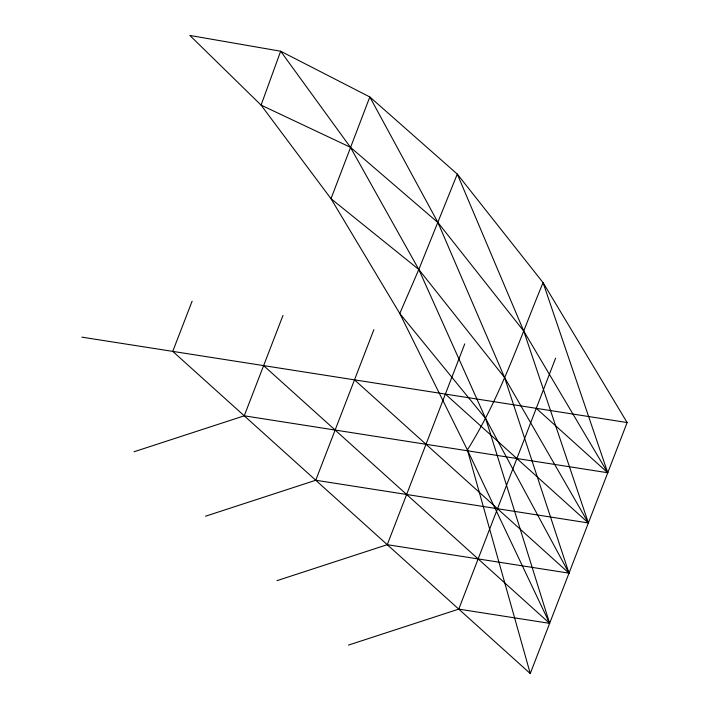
<?xml version="1.0" encoding="UTF-8"?>
<svg xmlns="http://www.w3.org/2000/svg" width="709" height="709" viewBox="0 0 709 709"><rect width="100%" height="100%" fill="white"/><g stroke="black" fill="none" stroke-linecap="round" stroke-linejoin="round"><path stroke-width="1.06" d="M192.121 301.183L172.748 351.38L530.261 673.55L627.128 422.555L543.059 282.625L457.287 174.095L369.823 96.956L280.649 51.216L189.861 35.45L261.08 105.118L330.997 198.706L399.779 313.493L467.382 449.914L549.635 623.353L458.758 609.12L348.509 645.084M134.001 451.775L244.251 415.811L282.997 315.416M205.504 516.214L315.753 480.25L373.873 329.65M277.006 580.644L387.256 544.68L464.749 343.892M458.758 609.12L555.626 358.125M81.872 337.147L627.128 422.555M244.251 415.811L607.755 472.752L543.059 282.625C519.662 339.124 500.191 397.926 467.382 449.914L530.261 673.55M315.753 480.25L588.381 522.95L523.774 331.121L457.287 174.095L418.815 269.491L399.779 313.493L485.727 418.709L569.008 573.156L387.256 544.68M536.252 408.322L607.755 472.752L523.774 331.121L438.002 222.626L369.823 96.956L330.997 198.706L418.815 269.491L504.604 377.578L588.381 522.95L445.376 394.089M354.5 379.847L569.008 573.156L504.604 377.578L438.002 222.626L350.441 147.295L280.649 51.216L261.08 105.118L350.441 147.295L418.815 269.491L485.727 418.709L549.635 623.353L263.624 365.614"/></g></svg>
